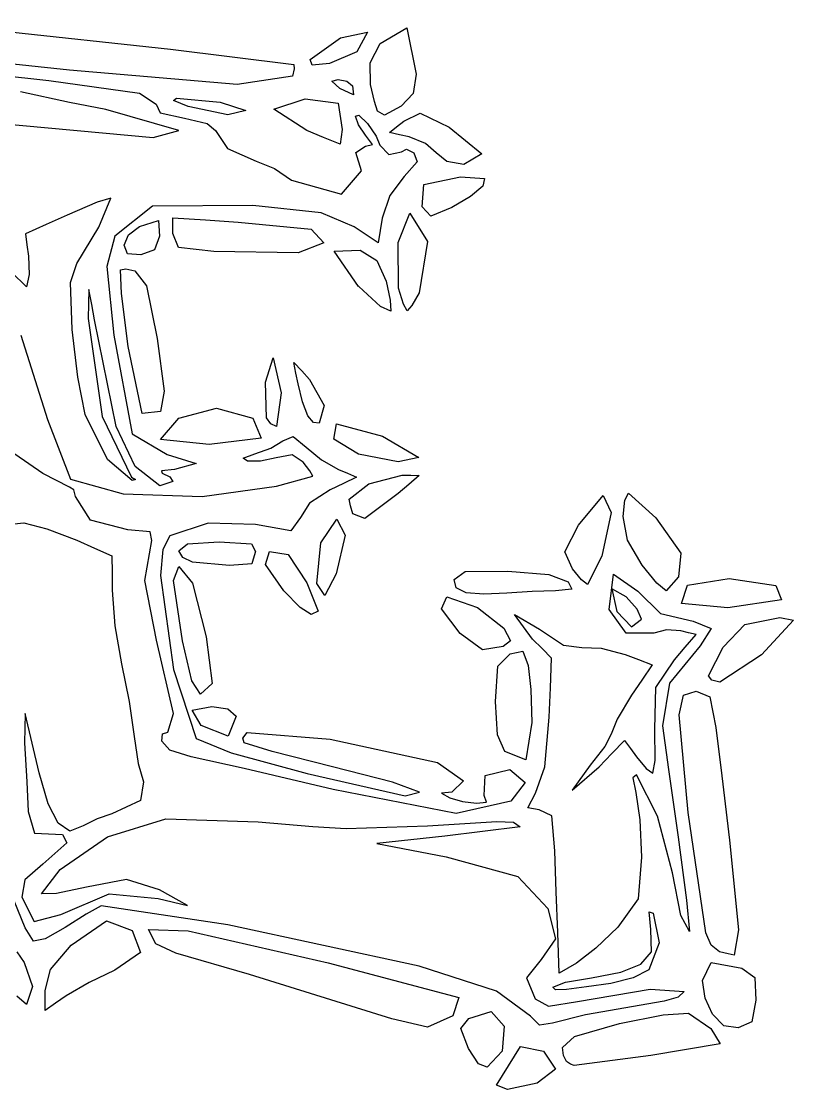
# Model space of a CAD drawing. Extents: x -83 to 82, y -24 to 44.
# Drawn here: x 48.07 to 81.64, y -18.55 to 27.88 of the extents above; entities that cross this region are included whole.
import ezdxf

# ---------------------------------------------------------------- set-up
doc = ezdxf.new("R2010")
doc.units = 0
doc.layers.add('Layer_1', color=7, linetype='CONTINUOUS')

msp = doc.modelspace()

# ---------------------------------------------------------------- linework, layer by layer
at = {"layer": 'Layer_1', "color": 7}
for p, q in [((43.297945, 27.87712), (54.546575, 26.67161)), ((61.941166, 27.16308), (63.109297, 27.40345)), ((63.109297, 27.40345), (62.648487, 26.55528)), ((63.671545, 26.92068), (64.825946, 27.60172)), ((64.825946, 27.60172), (65.230766, 25.58526)), ((60.618086, 26.22327), (61.941166, 27.16308)), ((54.546575, 26.67161), (59.909251, 26.00428)), ((62.648487, 26.55528), (61.468054, 26.04792)), ((63.224083, 26.07381), (63.671545, 26.92068)), ((50.153127, 25.76148), (45.448091, 26.24808)), ((59.909251, 26.00428), (59.933031, 25.81658)), ((60.711069, 25.97492), (60.618086, 26.22327)), ((61.468054, 26.04792), (60.711069, 25.97492)), ((63.248933, 25.13675), (63.224083, 26.07381)), ((44.861437, 25.80336), (49.255137, 25.30559)), ((50.153128, 25.76148), (50.153127, 25.76148)), ((50.15313, 25.76148), (50.153128, 25.76148)), ((57.454566, 25.13118), (50.15313, 25.76148)), ((59.933031, 25.81658), (59.851411, 25.50007)), ((65.230766, 25.58526), (65.093828, 24.73807)), ((49.255137, 25.30559), (53.198099, 24.74951)), ((59.851411, 25.50007), (57.454566, 25.13118)), ((61.561377, 25.27511), (61.845321, 25.34791)), ((61.907771, 24.95381), (61.561377, 25.27511)), ((61.845321, 25.34791), (62.212532, 25.27111)), ((62.212532, 25.27111), (62.467129, 25.07415)), ((62.467129, 25.07415), (62.499439, 24.68482)), ((63.413437, 24.39496), (63.248933, 25.13675)), ((50.161391, 24.35579), (48.036456, 24.80938)), ((53.198099, 24.74951), (53.930282, 24.28425)), ((62.499439, 24.68482), (61.90777, 24.95378)), ((61.90777, 24.95378), (61.907771, 24.95378)), ((61.907771, 24.95378), (61.907771, 24.95381)), ((65.093828, 24.73807), (64.582228, 24.1962)), ((51.740623, 24.05255), (50.161391, 24.35579)), ((53.930282, 24.28425), (54.10563, 23.89534)), ((54.683877, 24.43467), (54.812553, 24.54231)), ((55.312502, 24.17318), (54.683877, 24.43467)), ((54.812553, 24.54231), (56.714082, 24.37002)), ((57.036623, 23.80996), (55.312502, 24.17318)), ((56.714082, 24.37002), (57.826044, 23.99752)), ((59.042142, 24.06473), (60.408687, 24.51046)), ((60.408687, 24.51046), (61.83538, 24.32669)), ((61.83538, 24.32669), (62.012959, 23.17694)), ((63.55422, 23.96935), (63.413437, 24.39496)), ((64.582228, 24.1962), (63.856941, 23.79569)), ((54.916544, 23.13879), (51.740623, 24.05255)), ((54.10563, 23.89534), (55.159007, 23.66465)), ((57.826044, 23.99752), (57.036623, 23.80996)), ((60.471877, 23.12794), (59.042142, 24.06473)), ((62.58855, 23.75955), (62.743993, 23.80595)), ((62.717177, 23.37335), (62.58855, 23.75955)), ((62.743993, 23.80595), (63.117716, 23.43237)), ((63.856941, 23.79569), (63.55422, 23.96935)), ((64.686734, 23.54254), (65.40026, 23.88162)), ((65.40026, 23.88162), (66.659283, 23.2801)), ((45.670846, 23.56813), (53.791144, 22.83237)), ((55.159007, 23.66465), (56.146573, 23.44166)), ((56.146573, 23.44166), (56.503133, 23.13959)), ((63.026432, 22.93011), (62.717177, 23.37335)), ((63.117716, 23.43237), (63.49144, 22.88068)), ((64.067406, 23.04104), (64.37707, 23.29179)), ((64.37707, 23.29179), (64.686734, 23.54254)), ((66.659283, 23.2801), (68.083442, 22.11582)), ((53.791144, 22.83237), (54.916544, 23.13879)), ((56.503133, 23.13959), (57.030662, 22.3496)), ((61.199478, 22.83409), (60.471877, 23.12794)), ((61.927079, 22.54025), (61.199478, 22.83409)), ((61.970019, 22.85859), (61.927079, 22.54025)), ((62.012959, 23.17694), (61.970019, 22.85859)), ((63.332022, 22.51934), (63.026432, 22.93011)), ((63.49144, 22.88068), (63.646883, 22.49895)), ((64.49775, 22.94654), (64.067406, 23.04104)), ((64.928093, 22.85204), (64.49775, 22.94654)), ((65.628662, 22.57008), (64.928093, 22.85204)), ((57.030662, 22.3496), (58.268163, 21.7978)), ((62.608966, 22.18426), (63.026432, 22.44624)), ((63.026432, 22.44624), (63.332022, 22.51934)), ((63.646883, 22.49895), (64.044444, 22.09355)), ((64.588006, 22.20605), (64.804871, 22.32544)), ((64.804871, 22.32544), (65.122099, 22.16505)), ((66.104388, 22.15763), (65.628662, 22.57008)), ((62.856496, 21.38162), (62.608966, 22.18426)), ((64.044444, 22.09355), (64.588006, 22.20605)), ((65.122099, 22.16505), (65.275446, 21.77861)), ((66.5631, 21.77995), (66.104388, 22.15763)), ((68.083442, 22.11582), (67.301797, 21.65222)), ((58.268163, 21.7978), (59.06515, 21.48248)), ((59.06515, 21.48248), (59.803151, 20.9746)), ((61.981615, 20.36154), (62.856496, 21.38162)), ((65.275446, 21.77861), (64.710259, 21.12803)), ((67.301797, 21.65222), (66.5631, 21.77995)), ((59.803151, 20.9746), (61.981615, 20.36154)), ((64.710259, 21.12803), (64.08423, 20.30971)), ((65.566354, 20.79222), (67.151251, 21.12334)), ((67.151251, 21.12334), (68.194842, 21.05364)), ((68.194842, 21.05364), (68.128742, 20.70712)), ((65.490174, 19.81685), (65.566354, 20.79222)), ((68.128742, 20.70712), (67.590943, 20.26326)), ((51.364811, 20.01207), (50.058584, 19.46027)), ((51.957523, 20.19537), (51.364811, 20.01207)), ((51.441157, 18.92974), (51.957523, 20.19537)), ((64.08423, 20.30971), (63.75664, 19.32224)), ((67.590943, 20.26326), (66.783002, 19.78059)), ((53.769753, 19.85187), (52.124451, 18.54494)), ((58.12627, 19.87607), (53.769753, 19.85187)), ((61.09331, 19.55846), (58.12627, 19.87607)), ((62.535186, 18.94109), (61.09331, 19.55846)), ((64.450393, 18.26857), (64.948289, 19.53586)), ((64.948289, 19.53586), (65.725384, 18.3048)), ((65.490172, 19.81682), (65.490174, 19.81685)), ((65.490172, 19.81679), (65.490172, 19.81682)), ((65.872089, 19.40375), (65.490172, 19.81679)), ((66.783002, 19.78059), (65.872089, 19.40375)), ((49.151417, 19.05316), (48.244249, 18.64605)), ((50.058584, 19.46027), (49.151417, 19.05316)), ((53.208284, 18.96422), (54.023585, 19.22176)), ((54.023585, 19.22176), (54.073305, 18.54367)), ((54.651044, 18.99399), (54.651044, 19.33448)), ((54.651044, 19.33448), (56.073179, 19.24398)), ((56.073179, 19.24398), (57.495315, 19.15348)), ((57.495315, 19.15348), (60.669339, 18.84038)), ((63.75664, 19.32224), (63.67064, 18.78441)), ((48.244249, 18.64605), (48.309739, 18.15774)), ((50.4845, 17.36), (51.441157, 18.92974)), ((52.534377, 18.15289), (52.729196, 18.60015)), ((52.729196, 18.60015), (53.208284, 18.96422)), ((54.651044, 18.6535), (54.651044, 18.99399)), ((54.900199, 18.05386), (54.651044, 18.6535)), ((60.669339, 18.84038), (61.211956, 18.25656)), ((63.059913, 18.59384), (62.535186, 18.94109)), ((63.58464, 18.24659), (63.059913, 18.59384)), ((63.67064, 18.78441), (63.58464, 18.24659)), ((48.309739, 18.15774), (48.375229, 17.66943)), ((52.124451, 18.54494), (51.787026, 17.22062)), ((52.684982, 17.77034), (52.534377, 18.15289)), ((54.073305, 18.54367), (53.857293, 17.94835)), ((61.211956, 18.25656), (60.099629, 17.8141)), ((64.461243, 16.27619), (64.450393, 18.26857)), ((65.725384, 18.3048), (65.359877, 16.08314)), ((48.375229, 17.66943), (48.402369, 16.87392)), ((53.261981, 17.73234), (52.684982, 17.77034)), ((53.857293, 17.94835), (53.261981, 17.73234)), ((56.436981, 17.87438), (54.900199, 18.05386)), ((60.099629, 17.8141), (56.436981, 17.87438)), ((61.658915, 17.88842), (62.800125, 17.92722)), ((62.729895, 16.35169), (61.658915, 17.88842)), ((62.800125, 17.92722), (63.526439, 17.47949)), ((50.197866, 16.52511), (50.4845, 17.36)), ((51.787026, 17.22062), (52.087831, 14.24298)), ((63.526439, 17.47949), (63.923395, 16.58117)), ((48.28367, 16.33271), (47.638335, 16.97967)), ((48.402369, 16.87392), (48.28367, 16.33271)), ((52.372498, 17.08095), (52.608859, 17.11945)), ((52.423008, 16.05201), (52.372498, 17.08095)), ((52.608859, 17.11945), (53.00581, 17.04065)), ((53.00581, 17.04065), (53.506689, 16.37521)), ((50.272616, 14.49012), (50.197866, 16.52511)), ((53.506689, 16.37521), (53.974066, 14.09387)), ((62.729903, 16.35169), (62.729895, 16.35169)), ((62.729905, 16.35169), (62.729903, 16.35169)), ((63.678986, 15.48738), (62.729905, 16.35169)), ((63.923395, 16.58117), (64.098996, 15.76307)), ((64.684327, 15.58854), (64.461243, 16.27619)), ((51.00606, 16.22857), (50.99126, 15.59461)), ((51.125266, 15.56712), (51.00606, 16.22857)), ((52.71577, 13.7495), (52.423008, 16.05201)), ((65.359877, 16.08314), (65.041575, 15.53183)), ((50.99126, 15.59461), (50.97647, 14.96065)), ((51.244471, 14.90566), (51.125266, 15.56712)), ((64.122886, 15.27535), (63.678986, 15.48738)), ((64.098996, 15.76307), (64.122886, 15.27535)), ((64.843146, 15.30253), (64.684327, 15.58854)), ((65.041575, 15.53183), (64.843146, 15.30253)), ((50.97647, 14.96065), (51.584256, 10.70571)), ((52.189316, 10.27411), (51.244471, 14.90566)), ((50.518056, 12.40794), (50.272616, 14.49012)), ((48.043998, 14.24415), (49.197416, 10.57272)), ((52.087831, 14.24298), (52.880447, 9.95459)), ((53.974066, 14.09387), (54.27155, 11.8024)), ((52.715771, 13.74948), (52.71577, 13.7495)), ((52.715771, 13.74947), (52.715771, 13.74948)), ((53.325618, 10.83001), (52.715771, 13.74947)), ((58.67823, 12.19799), (59.016668, 13.25508)), ((59.016668, 13.25508), (59.36116, 11.7322)), ((60.004154, 12.59057), (59.915574, 13.05359)), ((59.915574, 13.05359), (60.253089, 12.68241)), ((60.092734, 12.12755), (60.004154, 12.59057)), ((60.253089, 12.68241), (60.590603, 12.31123)), ((50.842981, 10.7915), (50.518056, 12.40794)), ((58.72709, 10.64208), (58.67823, 12.19799)), ((60.290283, 11.33535), (60.092734, 12.12755)), ((60.590603, 12.31123), (61.230455, 11.18591)), ((54.27155, 11.8024), (54.111755, 10.92471)), ((59.36116, 11.7322), (59.153859, 10.27548)), ((60.516457, 10.73108), (60.290283, 11.33535)), ((61.230455, 11.18591), (61.014325, 10.41596)), ((51.816498, 8.83727), (50.842981, 10.7915)), ((51.584256, 10.70571), (52.859541, 8.07128)), ((54.111755, 10.92471), (53.325618, 10.83001)), ((54.906414, 10.62598), (56.545317, 11.06918)), ((56.545317, 11.06918), (58.122812, 10.63623)), ((60.764414, 10.44446), (60.516457, 10.73108)), ((49.197416, 10.57272), (50.206221, 7.98173)), ((53.015756, 8.52391), (52.189316, 10.27411)), ((54.121877, 9.70014), (54.906414, 10.62598)), ((58.122812, 10.63623), (58.497805, 9.76293)), ((58.910482, 10.38317), (58.72709, 10.64208)), ((59.153859, 10.27548), (58.910482, 10.38317)), ((61.014325, 10.41596), (60.764414, 10.44446)), ((61.65529, 9.72069), (61.763716, 10.38844)), ((61.763716, 10.38844), (63.760305, 9.85097)), ((52.880447, 9.95459), (54.410273, 9.0567)), ((58.497805, 9.76293), (56.233429, 9.48535)), ((59.43394, 9.64905), (59.883798, 9.83255)), ((59.883798, 9.83255), (60.452263, 9.3702)), ((63.760305, 9.85097), (65.349632, 8.92487)), ((48.993082, 8.22822), (47.179562, 9.48517)), ((54.121877, 9.70013), (54.121877, 9.70014)), ((56.233429, 9.48535), (54.121877, 9.70013)), ((54.121877, 9.70013), (54.121877, 9.70013)), ((58.222919, 9.07794), (58.906078, 9.3324)), ((58.906078, 9.3324), (59.43394, 9.64905)), ((60.452263, 9.3702), (61.109923, 8.82177)), ((62.720835, 9.07002), (61.65529, 9.72069)), ((52.888631, 7.91504), (51.816498, 8.83727)), ((54.410273, 9.0567), (55.670323, 8.6649)), ((57.714421, 8.88991), (58.222919, 9.07794)), ((57.904167, 8.75612), (57.714421, 8.88991)), ((59.139234, 8.90944), (58.462906, 8.75512)), ((59.832084, 9.03121), (59.139234, 8.90944)), ((60.317882, 8.71188), (59.832084, 9.03121)), ((64.447424, 8.72844), (62.720835, 9.07002)), ((65.349632, 8.92487), (64.447424, 8.72844)), ((54.083706, 7.69445), (53.015756, 8.52391)), ((54.717195, 8.39268), (54.152474, 8.33548)), ((55.670323, 8.6649), (54.717195, 8.39268)), ((58.462906, 8.75512), (57.904167, 8.75612)), ((60.613503, 8.34318), (60.317882, 8.71188)), ((61.109923, 8.82177), (61.847081, 8.40162)), ((61.847081, 8.40162), (62.243965, 8.23723)), ((50.164882, 7.62955), (48.993082, 8.22822)), ((50.206221, 7.98173), (52.491548, 7.3407)), ((52.859541, 8.07128), (53.033537, 7.96484)), ((53.033537, 7.96484), (52.888631, 7.91504)), ((54.152474, 8.33548), (54.188024, 8.24098)), ((54.188024, 8.24098), (54.515032, 8.08352)), ((54.515032, 8.08352), (54.651045, 7.8748)), ((59.162443, 7.67358), (60.73646, 8.10617)), ((60.73646, 8.10617), (60.613503, 8.34318)), ((62.640849, 8.07283), (62.068237, 7.79665)), ((62.243965, 8.23723), (62.640849, 8.07283)), ((63.169827, 7.77669), (64.625924, 8.15164)), ((64.625924, 8.15164), (64.996296, 8.14864)), ((65.366668, 8.14464), (64.903647, 7.74809)), ((64.996296, 8.14864), (65.366668, 8.14464)), ((50.343445, 7.51297), (50.164882, 7.62955)), ((50.417715, 7.23268), (50.343445, 7.51297)), ((54.651045, 7.8748), (54.083706, 7.69445)), ((55.9329, 7.21866), (59.162443, 7.67358)), ((61.495624, 7.52046), (60.59553, 6.94104)), ((62.068237, 7.79665), (61.495624, 7.52046)), ((62.323959, 7.11527), (63.169827, 7.77669)), ((64.903647, 7.74809), (64.440626, 7.35155)), ((51.07947, 6.20034), (50.417715, 7.23268)), ((52.491548, 7.3407), (55.9329, 7.21866)), ((62.370589, 6.82697), (62.323959, 7.11527)), ((64.440626, 7.35155), (63.004056, 6.27556)), ((72.285491, 5.97355), (73.351673, 7.26908)), ((73.351673, 7.26908), (73.701044, 6.53604)), ((74.23021, 6.35883), (74.29889, 7.06947)), ((74.29889, 7.06947), (74.464009, 7.36504)), ((74.464009, 7.36504), (75.653298, 6.29847)), ((60.59553, 6.94104), (60.194374, 6.30662)), ((62.4827, 6.46545), (62.370589, 6.82697)), ((73.701044, 6.53604), (73.295682, 4.62811)), ((47.480103, 6.00175), (48.168759, 6.08645)), ((48.168759, 6.08645), (49.176242, 5.82582)), ((52.694981, 5.77747), (51.07947, 6.20034)), ((56.188307, 6.069), (54.521493, 5.51518)), ((58.240873, 6.011), (56.188307, 6.069)), ((60.194374, 6.30662), (59.781496, 5.74024)), ((61.079841, 5.21434), (61.785771, 6.24169)), ((61.785771, 6.24169), (62.138649, 5.54554)), ((63.004056, 6.27556), (62.482699, 6.46556)), ((62.482699, 6.46556), (62.482699, 6.4655)), ((62.482699, 6.4655), (62.4827, 6.46545)), ((74.423038, 5.328), (74.23021, 6.35883)), ((75.653298, 6.29847), (76.7313, 4.75845)), ((49.176242, 5.82582), (50.483863, 5.32271)), ((53.667677, 5.69597), (52.694981, 5.77747)), ((53.734787, 5.3145), (53.667677, 5.69597)), ((59.781496, 5.74024), (58.240873, 6.011)), ((71.692083, 4.82711), (72.285491, 5.97355)), ((50.483863, 5.32271), (51.24454, 4.98479)), ((53.437113, 3.58003), (53.734787, 5.3145)), ((54.521493, 5.51518), (54.222729, 4.9155)), ((54.915627, 4.87001), (55.287289, 5.16801)), ((55.287289, 5.16801), (56.663726, 5.24851)), ((56.663726, 5.24851), (58.06565, 5.17261)), ((58.06565, 5.17261), (58.251226, 4.83)), ((60.912638, 3.4412), (61.079841, 5.21434)), ((62.138649, 5.54554), (61.752831, 3.85931)), ((75.046849, 4.24216), (74.423038, 5.328)), ((51.24454, 4.98479), (52.005217, 4.64687)), ((52.005217, 4.64687), (52.007217, 3.90426)), ((54.222729, 4.9155), (54.121877, 3.78984)), ((55.0905, 4.56905), (54.915627, 4.87001)), ((58.251226, 4.83), (58.137803, 4.50192)), ((58.681217, 4.26769), (58.860501, 4.83671)), ((58.860501, 4.83671), (59.658694, 4.70115)), ((59.658694, 4.70115), (60.472046, 3.46655)), ((72.020908, 4.08481), (71.692083, 4.82711)), ((76.7313, 4.75845), (76.63306, 3.73104)), ((54.67413, 3.57387), (54.906319, 4.19001)), ((54.906319, 4.19001), (55.510236, 3.45973)), ((55.51094, 4.37688), (55.0905, 4.56905)), ((57.109927, 4.22893), (55.510936, 4.37696)), ((55.510936, 4.37696), (55.510936, 4.37695)), ((55.510936, 4.37695), (55.51094, 4.37688)), ((58.090623, 4.30083), (57.109927, 4.22893)), ((58.137803, 4.50192), (58.090623, 4.30083)), ((59.47969, 3.12009), (58.681217, 4.26769)), ((73.295682, 4.62811), (72.67291, 3.4046)), ((75.691864, 3.4579), (75.046849, 4.24216)), ((52.007217, 3.90426), (52.009217, 3.16165)), ((54.121877, 3.78984), (54.682629, -0.29354)), ((61.752831, 3.85931), (61.263051, 2.91733)), ((66.881362, 3.61516), (67.356022, 3.9652)), ((67.356022, 3.9652), (69.21136, 3.9827)), ((69.21136, 3.9827), (71.000242, 3.83151)), ((71.000242, 3.83151), (71.838942, 3.51967)), ((72.414357, 3.608), (72.020908, 4.08481)), ((73.613162, 2.31439), (73.811967, 3.84367)), ((73.811967, 3.84367), (74.858908, 3.11595)), ((76.63306, 3.73104), (76.095875, 3.13171)), ((53.94525, 0.98709), (53.437113, 3.58003)), ((55.074869, 0.94886), (54.67413, 3.57387)), ((55.510236, 3.45973), (56.10196, 1.12638)), ((60.472046, 3.46655), (60.964279, 2.2413)), ((61.263051, 2.91733), (60.912638, 3.4412)), ((66.970632, 3.25273), (66.881362, 3.61516)), ((67.401725, 3.04277), (66.970632, 3.25273)), ((71.838942, 3.51967), (71.999554, 3.19782)), ((72.67291, 3.4046), (72.414357, 3.608)), ((76.095875, 3.13171), (75.691864, 3.4579)), ((76.756677, 2.5816), (77.022673, 3.36638)), ((77.022673, 3.36638), (78.842247, 3.66084)), ((78.842247, 3.66084), (80.870418, 3.3547)), ((80.870418, 3.3547), (81.105906, 2.73266)), ((52.009217, 3.16165), (52.131974, 1.60752)), ((60.184142, 2.40588), (59.47969, 3.12009)), ((66.337299, 2.34943), (66.565792, 2.86709)), ((66.565792, 2.86709), (67.89239, 2.40292)), ((67.401729, 3.04283), (67.401725, 3.04277)), ((67.401729, 3.04282), (67.401729, 3.04283)), ((68.174254, 2.98332), (67.401729, 3.04282)), ((69.173913, 3.02242), (68.174254, 2.98332)), ((70.271989, 3.09962), (69.173913, 3.02242)), ((71.281131, 3.13172), (70.271989, 3.09962)), ((71.999554, 3.19782), (71.281131, 3.13172)), ((74.362502, 2.86706), (73.739542, 3.20778)), ((73.739542, 3.20778), (73.959079, 2.22283)), ((74.829657, 2.32516), (74.362502, 2.86706)), ((74.858908, 3.11595), (75.855159, 2.14501)), ((60.670314, 2.09574), (60.184142, 2.40588)), ((67.145425, 1.26468), (66.337299, 2.34943)), ((67.89239, 2.40292), (69.0384, 1.51019)), ((75.02396, 1.8949), (74.829657, 2.32516)), ((78.785104, 2.38849), (76.756677, 2.5816)), ((81.105906, 2.73266), (78.785104, 2.38849)), ((60.964279, 2.2413), (60.670314, 2.09574)), ((70.291832, 1.02531), (69.499568, 2.09271)), ((69.499568, 2.09271), (70.592189, 1.45296)), ((74.360078, 1.28293), (73.613162, 2.31439)), ((73.959079, 2.22283), (74.59158, 1.56332)), ((74.59158, 1.56332), (75.02396, 1.8949)), ((75.855159, 2.14501), (77.274532, 1.80881)), ((79.521877, 1.65557), (81.035839, 1.97318)), ((81.035839, 1.97318), (81.638544, 1.8543)), ((52.131974, 1.60752), (52.421687, -0.04336)), ((69.0384, 1.51019), (69.337072, 0.95645)), ((70.592189, 1.45296), (71.628304, 0.75904)), ((76.117629, 1.42841), (75.565028, 1.28593)), ((76.735089, 1.39041), (76.117629, 1.42841)), ((77.274532, 1.80881), (78.057518, 1.49544)), ((78.057518, 1.49544), (77.578584, 0.73552)), ((78.572308, 0.67245), (79.521877, 1.65557)), ((81.638544, 1.8543), (80.235231, 0.34186)), ((54.675282, -2.21107), (53.94525, 0.98709)), ((55.481997, -0.78779), (55.074869, 0.94886)), ((56.10196, 1.12638), (56.356445, -0.90508)), ((68.114957, 0.56723), (67.145422, 1.26468)), ((67.145422, 1.26468), (67.145423, 1.26468)), ((67.145423, 1.26468), (67.145425, 1.26468)), ((69.337072, 0.95645), (69.00683, 0.70709)), ((70.703892, 0.61325), (70.291832, 1.02531)), ((75.565028, 1.28593), (74.360078, 1.28293)), ((77.066914, 1.30711), (76.735089, 1.39041)), ((76.92633, 0.67551), (77.398738, 1.22381)), ((77.398738, 1.22381), (77.066914, 1.30711)), ((69.00683, 0.70709), (68.114957, 0.56723)), ((69.311814, 0.38265), (69.871437, 0.50761)), ((69.871437, 0.50761), (70.103497, -0.11344)), ((71.115951, 0.20119), (70.703892, 0.61325)), ((71.628304, 0.75904), (72.428636, 0.66934)), ((72.428636, 0.66934), (73.275967, 0.63434)), ((73.275967, 0.63434), (74.313387, 0.3582)), ((77.578584, 0.73552), (76.238157, -0.89192)), ((76.453922, 0.1272), (76.92633, 0.67551)), ((77.934377, -0.56878), (78.572308, 0.67245)), ((68.778764, -0.14587), (69.311814, 0.38265)), ((71.062281, -1.08364), (71.115951, 0.20119)), ((74.313387, 0.3582), (74.89978, 0.13426)), ((74.89978, 0.13426), (75.486172, -0.08969)), ((75.647765, -1.07915), (76.453922, 0.1272)), ((80.235231, 0.34186), (78.434929, -0.83707)), ((52.421687, -0.04336), (52.750297, -1.68193)), ((54.682629, -0.29354), (55.662832, -3.28921)), ((68.676025, -1.67811), (68.778764, -0.14587)), ((70.103497, -0.11344), (70.215059, -1.16672)), ((75.486172, -0.08969), (75.03989, -0.75286)), ((55.853541, -1.36624), (55.481997, -0.78779)), ((56.356445, -0.90508), (55.853541, -1.36624)), ((75.03989, -0.75286), (74.593608, -1.41604)), ((76.238157, -0.89192), (75.93477, -2.74826)), ((78.081414, -0.75827), (77.934377, -0.56878)), ((78.434929, -0.83707), (78.081414, -0.75827)), ((70.215059, -1.16672), (70.261459, -2.58998)), ((71.008611, -2.36847), (71.062281, -1.08364)), ((75.602405, -2.88763), (75.647765, -1.07915)), ((76.843549, -1.41087), (77.40521, -1.23395)), ((77.40521, -1.23395), (77.994219, -1.47783)), ((52.750297, -1.68193), (52.966644, -3.20643)), ((68.771525, -3.12963), (68.676025, -1.67811)), ((74.593608, -1.41604), (73.963234, -2.45722)), ((76.659755, -2.25769), (76.843549, -1.41087)), ((77.994219, -1.47783), (78.256528, -2.82145)), ((48.233115, -2.20235), (48.200205, -3.48295)), ((48.846105, -4.78561), (48.233115, -2.20235)), ((54.428985, -3.01296), (54.675282, -2.21107)), ((55.497663, -2.05415), (56.342528, -1.89541)), ((55.882676, -2.73447), (55.497663, -2.05415)), ((56.342528, -1.89541), (57.049447, -2.00445)), ((57.049447, -2.00445), (57.401721, -2.31616)), ((57.401721, -2.31616), (57.062417, -3.19395)), ((77.046898, -6.50563), (76.659755, -2.25769)), ((57.062417, -3.19395), (55.882676, -2.73447)), ((70.261459, -2.58998), (69.997916, -4.2197)), ((70.818238, -4.53057), (71.008611, -2.36847)), ((73.963234, -2.45722), (73.701044, -3.09795)), ((75.93477, -2.74826), (76.196248, -4.63546)), ((52.966644, -3.20643), (53.144752, -4.37854)), ((54.169386, -3.40192), (54.201876, -3.08846)), ((54.201876, -3.08846), (54.428985, -3.01296)), ((57.701065, -3.2751), (57.880978, -3.02972)), ((57.880978, -3.02972), (61.489415, -3.32444)), ((69.089735, -3.86092), (68.771525, -3.12963)), ((73.701044, -3.09795), (73.432665, -3.64201)), ((75.614975, -4.24238), (75.602405, -2.88763)), ((78.256528, -2.82145), (78.509916, -4.91414)), ((48.200205, -3.48295), (48.310778, -5.17587)), ((54.528274, -3.80552), (54.169386, -3.40192)), ((55.662832, -3.28921), (57.186045, -3.91588)), ((57.748685, -3.48303), (57.701065, -3.2751)), ((58.964609, -3.86255), (57.748685, -3.48303)), ((61.489415, -3.32444), (66.160421, -4.34174)), ((73.432665, -3.64201), (72.787416, -4.45079)), ((73.741317, -3.94861), (74.29126, -3.37622)), ((74.29126, -3.37622), (74.551616, -3.73363)), ((55.44689, -4.08809), (54.528274, -3.80552)), ((57.752749, -4.59995), (55.44689, -4.08809)), ((57.186045, -3.91588), (60.483953, -4.80969)), ((61.593597, -4.52046), (58.964609, -3.86255)), ((69.997916, -4.2197), (69.089735, -3.86092)), ((73.191374, -4.52099), (73.741317, -3.94861)), ((74.551616, -3.73363), (74.811971, -4.09104)), ((74.811971, -4.09104), (75.23304, -4.59588)), ((53.144752, -4.37854), (53.381426, -5.16986)), ((61.62762, -5.51576), (57.752749, -4.59995)), ((64.205257, -5.19673), (61.593597, -4.52046)), ((66.160421, -4.34174), (67.287997, -5.13316)), ((68.232151, -4.90551), (69.294252, -4.63958)), ((69.294252, -4.63958), (69.968944, -5.20063)), ((70.418645, -5.66575), (70.818238, -4.53057)), ((72.787416, -4.45079), (72.007094, -5.53269)), ((72.007094, -5.53269), (73.191374, -4.52099)), ((75.23304, -4.59588), (75.514191, -4.80586)), ((75.514191, -4.80586), (75.614975, -4.24238)), ((76.196248, -4.63546), (76.612053, -7.5839)), ((49.229677, -6.12896), (48.846105, -4.78561)), ((60.483953, -4.80969), (64.747388, -5.77866)), ((68.181671, -5.77632), (68.232151, -4.90551)), ((74.804472, -4.8649), (74.649874, -5.00355)), ((74.649874, -5.00355), (74.772812, -5.64635)), ((75.723542, -6.67188), (74.804472, -4.8649)), ((78.509916, -4.91414), (78.852518, -7.71624)), ((48.310778, -5.17587), (48.355748, -6.45951)), ((53.381426, -5.16986), (53.248526, -5.99097)), ((66.965239, -6.55194), (61.62762, -5.51576)), ((65.379525, -5.62039), (64.205257, -5.19673)), ((67.287997, -5.13316), (66.775132, -5.61819)), ((69.968944, -5.20063), (69.345502, -6.01419)), ((53.248526, -5.99097), (52.005307, -6.56862)), ((64.747388, -5.77866), (65.379525, -5.62039)), ((66.775132, -5.61819), (66.328076, -5.66739)), ((66.328076, -5.66739), (66.689582, -5.86418)), ((66.689582, -5.86418), (67.247696, -6.03024)), ((69.345502, -6.01419), (66.965239, -6.55194)), ((67.247696, -6.03024), (67.846457, -6.11014)), ((68.285447, -6.05264), (68.181671, -5.77632)), ((70.076758, -6.30165), (70.418645, -5.66575)), ((74.772812, -5.64635), (74.950189, -6.83056)), ((48.355748, -6.45951), (48.636964, -7.40307)), ((49.673634, -6.97211), (49.229677, -6.12896)), ((67.846457, -6.11014), (68.285447, -6.05264)), ((70.570151, -6.39335), (70.076758, -6.30165)), ((71.120681, -6.65163), (70.570151, -6.39335)), ((51.364362, -6.7846), (50.752221, -7.08998)), ((52.005307, -6.56862), (51.364362, -6.7846)), ((51.808502, -7.5705), (54.343853, -6.78789)), ((54.343853, -6.78789), (58.355305, -6.92072)), ((58.355305, -6.92072), (60.737381, -7.12416)), ((65.728262, -7.09268), (68.27718, -6.93335)), ((68.27718, -6.93335), (68.736066, -6.89965)), ((68.736066, -6.89965), (69.467805, -6.92185)), ((69.467805, -6.92185), (69.753913, -7.12788)), ((71.260301, -8.17929), (71.120681, -6.65163)), ((74.950189, -6.83056), (75.023969, -8.44796)), ((76.367215, -9.13746), (75.723542, -6.67188)), ((77.823575, -11.7351), (77.046898, -6.50563)), ((48.636964, -7.40307), (49.850551, -7.46497)), ((50.178299, -7.31425), (49.673634, -6.97211)), ((50.752221, -7.08998), (50.178299, -7.31425)), ((60.737381, -7.12416), (62.191763, -7.20576)), ((62.191763, -7.20576), (65.728262, -7.09268)), ((69.753913, -7.12788), (66.48109, -7.54066)), ((50.043801, -7.83015), (48.998373, -8.76107)), ((49.752028, -8.9857), (51.808502, -7.5705)), ((49.850551, -7.46497), (50.043801, -7.83015)), ((64.997885, -7.6961), (63.51468, -7.85154)), ((63.51468, -7.85154), (65.023508, -8.14654)), ((66.48109, -7.54066), (64.997885, -7.6961)), ((76.612053, -7.5839), (76.975608, -10.31655)), ((78.852518, -7.71624), (79.236335, -11.602)), ((65.023508, -8.14654), (66.532337, -8.44153)), ((71.319801, -9.95822), (71.260301, -8.17929)), ((48.998373, -8.76107), (48.21144, -9.43397)), ((66.532337, -8.44153), (69.652329, -9.29725)), ((75.023969, -8.44796), (74.883863, -10.26455)), ((48.948872, -10.03969), (49.752028, -8.9857)), ((76.731039, -10.99255), (76.367215, -9.13746)), ((48.21144, -9.43397), (48.08986, -10.1896)), ((50.904593, -9.74851), (49.593111, -10.02389)), ((52.638524, -9.42343), (50.904593, -9.74851)), ((54.074291, -9.86304), (52.638524, -9.42343)), ((69.652329, -9.29725), (70.950101, -10.67904)), ((48.08986, -10.1896), (48.62612, -11.25124)), ((49.593111, -10.02389), (48.948872, -10.03969)), ((49.780981, -10.94605), (51.89009, -10.04355)), ((51.89009, -10.04355), (54.013521, -10.25296)), ((55.295677, -10.55708), (54.074291, -9.86304)), ((71.384201, -11.72729), (71.319801, -9.95822)), ((48.232928, -11.517), (47.747424, -10.35325)), ((51.538184, -10.57052), (50.888174, -10.92469)), ((57.043379, -11.38729), (51.538184, -10.57052)), ((54.013521, -10.25296), (55.295677, -10.55708)), ((70.950101, -10.67904), (71.287492, -12.0003)), ((74.883863, -10.26455), (73.989068, -11.49241)), ((76.975608, -10.31655), (77.111456, -11.68494)), ((48.62612, -11.25124), (49.780981, -10.94605)), ((50.888174, -10.92469), (49.969961, -11.51161)), ((75.423738, -11.59086), (75.357378, -10.83206)), ((75.357378, -10.83206), (75.533448, -10.89126)), ((75.533448, -10.89126), (75.797392, -12.17996)), ((77.111456, -11.68494), (76.731039, -10.99255)), ((48.591897, -12.0981), (48.232928, -11.517)), ((49.969961, -11.51161), (49.107606, -11.99436)), ((50.229287, -12.26928), (51.765057, -11.2184)), ((51.765057, -11.2184), (52.890244, -11.63971)), ((53.910533, -12.22193), (53.596761, -11.5888)), ((53.596761, -11.5888), (55.320458, -11.6477)), ((65.366669, -13.18652), (57.043379, -11.38729)), ((73.989068, -11.49241), (73.037552, -12.4114)), ((75.454648, -12.56652), (75.423738, -11.59086)), ((79.236335, -11.602), (79.058856, -12.71263)), ((49.107606, -11.99436), (48.591897, -12.0981)), ((52.890244, -11.63971), (53.25232, -12.59799)), ((55.320458, -11.6477), (61.397919, -13.03583)), ((71.287492, -12.0003), (70.65843, -12.89995)), ((71.418154, -12.60824), (71.384201, -11.72729)), ((78.057421, -12.27221), (77.823575, -11.7351)), ((49.333239, -13.33006), (50.229287, -12.26928)), ((54.785986, -12.61768), (53.910533, -12.22193)), ((73.037552, -12.4114), (72.20313, -13.05012)), ((75.797392, -12.17996), (75.347774, -13.3512)), ((78.4149, -12.56431), (78.057421, -12.27221)), ((47.867446, -12.57161), (48.185759, -13.02205)), ((53.25232, -12.59799), (52.13216, -13.36667)), ((57.987525, -13.55422), (54.785986, -12.61768)), ((70.65843, -12.89995), (70.027538, -13.69574)), ((71.452094, -13.48927), (71.418154, -12.60824)), ((74.994647, -13.10449), (75.454648, -12.56652)), ((78.787839, -12.65643), (78.4149, -12.56431)), ((79.058856, -12.71263), (78.787839, -12.65643)), ((48.185759, -13.02205), (48.556725, -14.07559)), ((49.094794, -14.24568), (49.333239, -13.33006)), ((52.13216, -13.36667), (51.018164, -13.8972)), ((61.397919, -13.03583), (67.088849, -14.54484)), ((68.728433, -14.27071), (65.366669, -13.18652)), ((71.827612, -13.26969), (71.452094, -13.48927)), ((72.20313, -13.05012), (71.827612, -13.26969)), ((72.85353, -13.69648), (74.120035, -13.45044)), ((74.120035, -13.45044), (74.994647, -13.10449)), ((75.347774, -13.3512), (74.668167, -13.69778)), ((77.669794, -13.81099), (78.050137, -13.02726)), ((78.050137, -13.02726), (79.387612, -13.27177)), ((79.387612, -13.27177), (79.953598, -13.67775)), ((51.018164, -13.8972), (50.016486, -14.48318)), ((64.176044, -15.47617), (57.987525, -13.55422)), ((70.027538, -13.69574), (70.401755, -14.60415)), ((71.168428, -14.0971), (71.720982, -13.8863)), ((71.720982, -13.8863), (72.85353, -13.69648)), ((74.668167, -13.69778), (73.694128, -13.93387)), ((77.797965, -14.57377), (77.669794, -13.81099)), ((79.953598, -13.67775), (80.000148, -14.66083)), ((48.556725, -14.07559), (48.295218, -14.86002)), ((49.094794, -14.67717), (49.094794, -14.24568)), ((70.193822, -15.36117), (68.728433, -14.27071)), ((71.287483, -14.22257), (71.168428, -14.0971)), ((71.769657, -14.20707), (71.287483, -14.22257)), ((72.640532, -14.07906), (71.769657, -14.20707)), ((72.235685, -14.71921), (75.408435, -14.18801)), ((73.694128, -13.93387), (72.640532, -14.07906)), ((75.408435, -14.18801), (76.876133, -14.29286)), ((76.876133, -14.29286), (76.623539, -14.53101)), ((48.295218, -14.86002), (47.872786, -14.49506)), ((49.094794, -15.10866), (49.094794, -14.67717)), ((49.55564, -14.79592), (49.094794, -15.10866)), ((50.016486, -14.48318), (49.55564, -14.79592)), ((67.088849, -14.54484), (66.821877, -15.35017)), ((70.401755, -14.60415), (70.977222, -14.92154)), ((70.977222, -14.92154), (72.235685, -14.71921)), ((76.016237, -14.71239), (72.58994, -15.30638)), ((76.623539, -14.53101), (76.016237, -14.71239)), ((78.106118, -15.27997), (77.797965, -14.57377)), ((80.000148, -14.66083), (79.815536, -15.60824)), ((67.512433, -15.46745), (68.488388, -15.15122)), ((68.488388, -15.15122), (69.04855, -15.79146)), ((72.58994, -15.30638), (71.160482, -15.66405)), ((74.06636, -15.67517), (75.973726, -15.29601)), ((75.973726, -15.29601), (77.074176, -15.23581)), ((77.074176, -15.23581), (78.034409, -15.89453)), ((78.600224, -15.77477), (78.106118, -15.27997)), ((65.715868, -15.84482), (64.176044, -15.47617)), ((66.821877, -15.35017), (65.715868, -15.84482)), ((67.17624, -15.89843), (67.512433, -15.46745)), ((70.193916, -15.36115), (70.193822, -15.36117)), ((70.583698, -15.75155), (70.193911, -15.36113)), ((70.193911, -15.36113), (70.193916, -15.36115)), ((71.160482, -15.66405), (70.583698, -15.75155)), ((72.119257, -16.24471), (74.06636, -15.67517)), ((79.230597, -15.86597), (78.600224, -15.77477)), ((79.815536, -15.60824), (79.230597, -15.86597)), ((67.499943, -16.76745), (67.17624, -15.89843)), ((69.04855, -15.79146), (68.96831, -16.88091)), ((71.584373, -16.71725), (72.119257, -16.24471)), ((78.034409, -15.89453), (78.43987, -16.55766)), ((68.726546, -18.36572), (69.770013, -16.68576)), ((69.770013, -16.68576), (70.760253, -16.87933)), ((78.43987, -16.55766), (75.427072, -17.06532)), ((67.932751, -17.43753), (67.499939, -16.76745)), ((67.499939, -16.76745), (67.499941, -16.76745)), ((67.499941, -16.76745), (67.499943, -16.76745)), ((68.96831, -16.88091), (68.322507, -17.58407)), ((70.760253, -16.87933), (71.283557, -17.65818)), ((71.636193, -17.07684), (71.584373, -16.71725)), ((71.760767, -17.32943), (71.636193, -17.07684)), ((75.427072, -17.06532), (72.102118, -17.50585)), ((68.322507, -17.58407), (67.932751, -17.43753)), ((71.933796, -17.45405), (71.760767, -17.32943)), ((72.102118, -17.50585), (71.933796, -17.45405)), ((71.283557, -17.65818), (70.486563, -18.27369)), ((69.194233, -18.55408), (68.726546, -18.36569)), ((68.726546, -18.36569), (68.726546, -18.3657)), ((68.726546, -18.3657), (68.726546, -18.36572)), ((70.486563, -18.27369), (69.194233, -18.55408))]:
    msp.add_line(p, q, dxfattribs=at)

doc.saveas('drawing.dxf')
